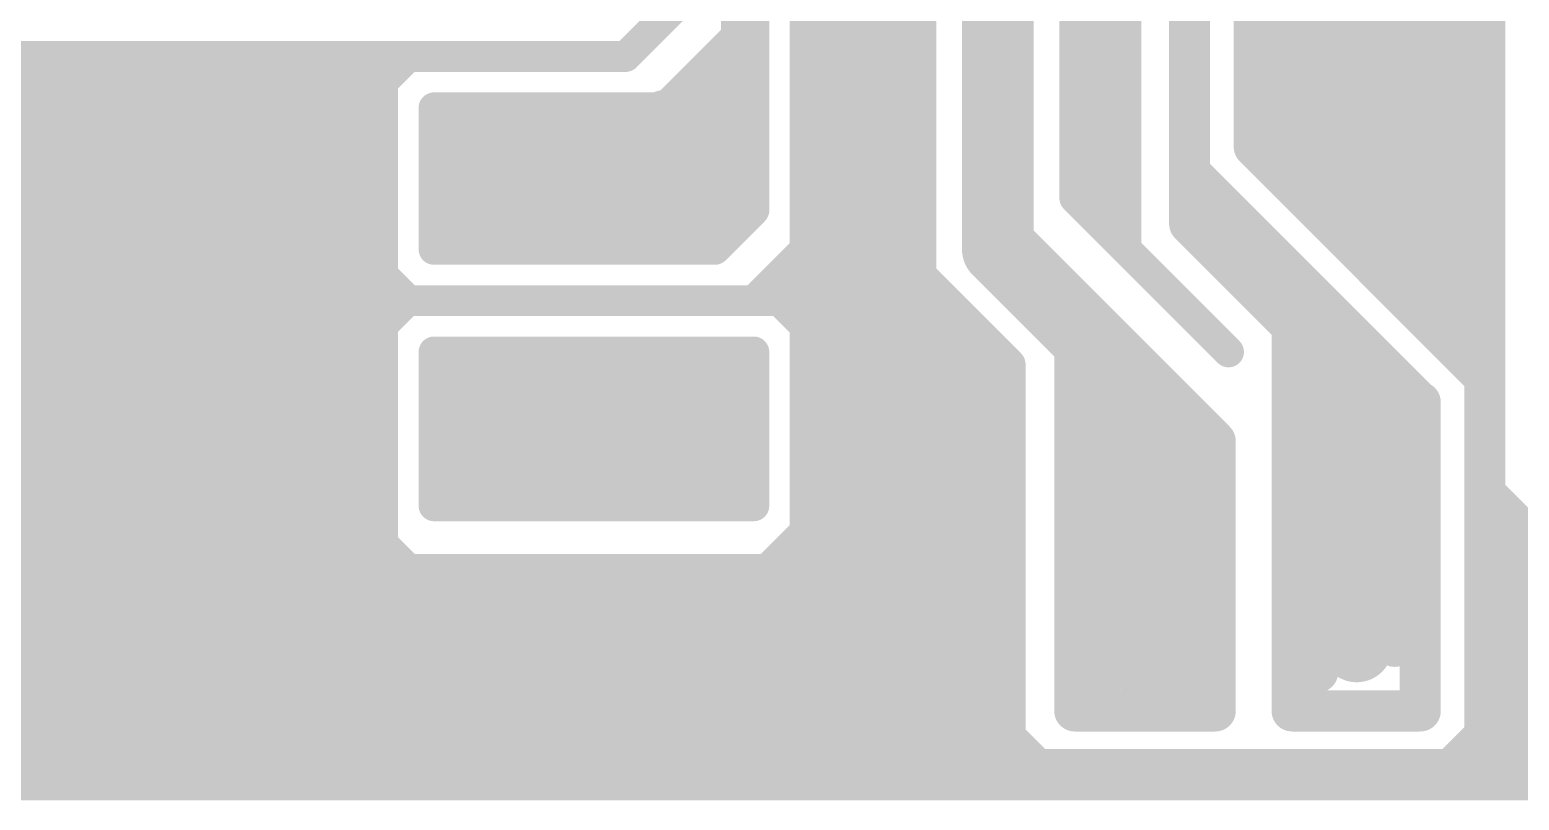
# Model space of a CAD drawing. Extents: x 13 to 23.9, y 0.2 to 11.6.
# Drawn here: x 18.598 to 20.051, y 0.237 to 0.988 of the extents above; entities that cross this region are included whole.
import ezdxf

# ---------------------------------------------------------------- set-up
doc = ezdxf.new("R2010")
doc.units = 0
doc.header["$MEASUREMENT"] = 0
doc.layers.add('BOTTOM', color=250, linetype='Continuous')
doc.layers.get('0').off()

# ---------------------------------------------------------------- blocks, each defined once
blk = doc.blocks.new('POLY_S6_L2_47682')
at = {"layer": 'BOTTOM'}
for points in [[(23.6, 21.175), (23.925, 20.85), (23.5, 21.175)], [(23.5, 21.175), (23.925, 20.85), (23.712, 20.95)], [(23.712, 20.95), (23.925, 20.85), (23.712, 20.687)], [(23.712, 20.687), (23.925, 20.85), (23.925, 20.475)]]:
    blk.add_solid(points, dxfattribs=at)
blk = doc.blocks.new('UNIT_DISC')
at = {"linetype": 'Continuous', "const_width": 0.5}
blk.add_lwpolyline([(0.25, 0, 1), (-0.25, 0, 1)], format="xyb", close=True, dxfattribs=at)
blk = doc.blocks.new('POLY_S11_L2_47675')
at = {"layer": 'BOTTOM'}
for points in [[(22.175, 20.8), (22.175, 20.688), (22.137, 20.763)], [(22.837, 20.088), (22.325, 20.288), (22.85, 20.788)], [(22.85, 20.788), (22.325, 20.288), (22.35, 20.663)], [(22.487, 20.788), (22.85, 20.788), (22.35, 20.663)], [(22.137, 20.763), (22.175, 20.688), (22.137, 20.475)], [(22.137, 20.475), (22.175, 20.688), (22.325, 20.288)], [(22.2, 20.663), (22.325, 20.288), (22.175, 20.688)], [(22.35, 20.663), (22.325, 20.288), (22.2, 20.663)], [(22.35, 20.088), (22.325, 20.288), (22.837, 20.088)]]:
    blk.add_solid(points, dxfattribs=at)
blk = doc.blocks.new('SHAPE_EL_1400_1400_0_0_0_0')
at = {"xscale": 0.14, "yscale": 0.14, "zscale": 0.14}
blk.add_blockref('UNIT_DISC', (0, 0), dxfattribs=at)
blk = doc.blocks.new('P_EX140Y140D18A')
at = {"layer": 'BOTTOM'}
blk.add_blockref('SHAPE_EL_1400_1400_0_0_0_0', (0, 0), dxfattribs=at)
blk = doc.blocks.new('JK1')
for p in [(22.487, 20.687), (23.137, 20.687), (22.487, 20.437), (23.137, 20.437), (22.487, 20.187), (23.137, 20.187)]:
    blk.add_blockref('P_EX140Y140D18A', p)
blk = doc.blocks.new('POLY_S19_L2_47671')
at = {"layer": 'BOTTOM'}
for points in [[(23.375, 21.325), (23.375, 21.113), (23.175, 21.313)], [(23.175, 21.313), (23.375, 21.113), (23.175, 21.225)], [(23.175, 21.225), (23.375, 21.113), (23.162, 21.2)], [(23.162, 21.2), (23.375, 21.113), (23.162, 21.113)], [(23.162, 21.113), (23.375, 21.113), (23.262, 21.013)], [(23.262, 21.013), (23.375, 21.113), (23.262, 20.6)], [(23.375, 21.113), (23.375, 20.95), (23.262, 20.6)], [(23.487, 21), (23.387, 20.975), (23.375, 21.113)], [(23.387, 20.975), (23.375, 20.95), (23.375, 21.113)], [(23.487, 20.988), (23.387, 20.975), (23.487, 21)], [(23.375, 20.588), (23.262, 20.338), (23.375, 20.95)], [(23.262, 20.6), (23.375, 20.95), (23.262, 20.338)], [(23.225, 20.55), (23.262, 20.6), (23.262, 20.538)], [(23.462, 20.288), (23.262, 20.338), (23.375, 20.588)], [(23.462, 20.488), (23.462, 20.288), (23.375, 20.588)], [(23.212, 20.238), (23.262, 20.338), (23.462, 20.288)]]:
    blk.add_solid(points, dxfattribs=at)
blk = doc.blocks.new('POLY_S6_L2_47673')
at = {"layer": 'BOTTOM'}
for points in [[(23.2, 20.813), (23.2, 20.625), (23.125, 20.738)], [(23.125, 20.738), (23.2, 20.625), (22.9, 20.738)], [(22.9, 20.738), (23.2, 20.625), (22.9, 20.6)], [(23.162, 20.6), (22.9, 20.6), (23.2, 20.625)]]:
    blk.add_solid(points, dxfattribs=at)
blk = doc.blocks.new('POLY_S6_L2_47674')
at = {"layer": 'BOTTOM'}
for points in [[(22.812, 20.288), (23.462, 20.125), (22.787, 20.088)], [(23.437, 20.288), (23.462, 20.125), (22.812, 20.288)], [(23.462, 20.263), (23.462, 20.125), (23.437, 20.288)], [(22.787, 20.088), (23.462, 20.125), (23.5, 20.088)]]:
    blk.add_solid(points, dxfattribs=at)
blk = doc.blocks.new('POLY_S4_L2_47672')
at = {"layer": 'BOTTOM'}
blk.add_solid([(22.9, 20.35), (23.212, 20.35), (22.9, 20.5), (23.212, 20.5)], dxfattribs=at)
blk = doc.blocks.new('POLY_S13_L2_47681')
at = {"layer": 'BOTTOM'}
for points in [[(24.2, 20.787), (24.575, 20.362), (24.187, 20.375)], [(24.562, 20.787), (24.575, 20.362), (24.2, 20.787)], [(24.575, 20.75), (24.575, 20.362), (24.562, 20.787)], [(24.187, 20.375), (24.575, 20.362), (24.137, 20.312)], [(23.937, 20.362), (24, 20.287), (23.937, 20.125)], [(24.637, 20.3), (23.937, 20.125), (24.575, 20.362)], [(24, 20.287), (24.575, 20.362), (23.937, 20.125)], [(24.137, 20.312), (24.575, 20.362), (24, 20.287)], [(24.862, 20.075), (23.937, 20.125), (24.85, 20.3)], [(24.85, 20.3), (23.937, 20.125), (24.637, 20.3)], [(23.862, 20.075), (23.937, 20.125), (24.862, 20.075)]]:
    blk.add_solid(points, dxfattribs=at)

msp = doc.modelspace()

# ---------------------------------------------------------------- linework, layer by layer
at = {"layer": 'BOTTOM', "linetype": 'Continuous'}
for points, const_width in [([(19.3542, 0.7744), (19.3542, 1.1874)], 0.03), ([(19.2922, 0.9124), (19.2922, 1.1624)], 0.04), ([(19.3042, 0.8124), (19.3042, 1.1504)], 0.03), ([(19.7922, 0.8744), (19.7922, 1.1374)], 0.04), ([(19.8292, 0.8374), (19.8292, 1.1374)], 0.04), ([(19.4672, 0.9494), (19.4672, 1.1254)], 0.03), ([(19.6172, 0.9494), (19.6172, 1.1244)], 0.03), ([(19.5572, 0.7694), (19.5572, 1.1024)], 0.04), ([(19.7292, 0.7994), (19.7292, 1.1124)], 0.04), ([(19.5422, 0.7744), (19.5422, 1.0624)], 0.07), ([(19.6422, 0.8124), (19.6422, 1.0874)], 0.03), ([(19.6672, 0.7744), (19.6672, 1.0874)], 0.03), ([(19.5422, 0.7624), (19.5422, 1.0624)], 0.04), ([(19.2922, 0.9874), (19.2922, 1.0494)], 0.03), ([(19.6172, 0.8244), (19.6172, 1.0374)], 0.03), ([(20.0172, 0.8244), (20.0172, 1.0234)], 0.04), ([(19.1792, 0.9624), (19.2292, 1.0124)], 0.03), ([(19.2042, 0.8994), (19.2922, 0.9874)], 0.03), ([(19.4672, 0.7494), (19.4672, 0.9874)], 0.03), ([(18.5792, 0.9624), (19.1792, 0.9624)], 0.03), ([(18.9172, 0.9244), (18.9552, 0.9624)], 0.03), ([(18.9292, 0.9244), (18.9672, 0.9624)], 0.03), ([(18.9552, 0.9624), (19.0422, 0.9624)], 0.03), ([(18.9672, 0.9624), (19.0422, 0.9624)], 0.03), ([(18.9422, 0.4244), (18.9422, 0.9494)], 0.03), ([(20.0172, 0.5364), (20.0172, 0.9374)], 0.04), ([(18.9172, 0.7744), (18.9172, 0.9244)], 0.03), ([(18.9172, 0.7494), (18.9172, 0.9244)], 0.03), ([(18.9292, 0.5004), (18.9292, 0.9244)], 0.03), ([(19.2172, 0.8374), (19.2922, 0.9124)], 0.04), ([(18.5042, 0.8244), (18.5922, 0.9124)], 0.03), ([(18.5922, 0.9124), (18.6672, 0.9124)], 0.03), ([(18.9922, 0.7744), (18.9922, 0.9124)], 0.03), ([(18.9922, 0.9124), (19.2792, 0.9124)], 0.03), ([(19.3042, 0.8124), (19.3042, 0.8994)], 0.03), ([(19.7922, 0.8744), (20.0172, 0.6494)], 0.04), ([(19.1922, 0.8624), (19.2172, 0.8374)], 0.04), ([(19.7292, 0.8494), (19.9542, 0.6244)], 0.04), ([(19.8292, 0.8374), (19.9672, 0.6994)], 0.04), ([(19.6172, 0.8244), (19.6922, 0.7494)], 0.03), ([(19.2662, 0.7744), (19.3042, 0.8124)], 0.03), ([(19.2662, 0.7744), (19.3042, 0.8124)], 0.03), ([(19.5422, 0.7994), (19.7542, 0.5874)], 0.04), ([(19.7292, 0.7994), (19.8292, 0.6994)], 0.04), ([(19.5422, 0.7744), (19.6922, 0.6244)], 0.07), ([(18.9172, 0.7744), (18.9672, 0.7244)], 0.03), ([(18.9172, 0.4624), (18.9172, 0.7744)], 0.03), ([(18.9922, 0.7744), (19.2662, 0.7744)], 0.03), ([(19.3042, 0.7244), (19.3542, 0.7744)], 0.03), ([(19.6672, 0.7744), (19.7672, 0.6744)], 0.03), ([(19.5422, 0.7624), (19.6922, 0.6124)], 0.04), ([(18.9172, 0.7494), (18.9422, 0.7244)], 0.03), ([(19.4672, 0.7494), (19.5542, 0.6624)], 0.03), ([(19.8292, 0.3244), (19.8292, 0.7254)], 0.04), ([(18.5422, 0.7244), (19.3042, 0.7244)], 0.03), ([(18.9042, 0.6624), (18.9662, 0.7244)], 0.03), ([(18.9042, 0.6744), (18.9542, 0.7244)], 0.03), ([(18.9542, 0.7244), (19.0172, 0.7244)], 0.03), ([(18.9662, 0.7244), (18.9922, 0.7244)], 0.03), ([(19.1922, 0.7244), (19.3292, 0.7244)], 0.03), ([(19.3292, 0.7244), (19.3542, 0.6994)], 0.03), ([(19.3542, 0.4994), (19.3542, 0.6994)], 0.03), ([(19.6172, 0.3244), (19.6172, 0.6994)], 0.04), ([(19.8292, 0.5874), (19.8292, 0.6994)], 0.04), ([(19.8422, 0.6994), (19.8672, 0.6744)], 0.04), ([(19.9672, 0.6994), (20.0172, 0.6494)], 0.04), ([(19.8292, 0.6374), (19.8292, 0.6874)], 0.03), ([(19.8922, 0.3874), (19.8922, 0.6624)], 0.07), ([(18.9922, 0.6744), (19.3042, 0.6744)], 0.03), ([(18.9922, 0.5244), (18.9922, 0.6744)], 0.03), ([(19.3042, 0.5244), (19.3042, 0.6744)], 0.03), ([(19.8672, 0.6244), (19.8672, 0.6744)], 0.04), ([(19.5542, 0.2994), (19.5542, 0.6624)], 0.03), ([(19.8542, 0.3624), (19.8542, 0.6504)], 0.04), ([(20.0172, 0.5124), (20.0172, 0.6494)], 0.04), ([(20.0172, 0.5624), (20.0172, 0.6494)], 0.04), ([(19.6422, 0.3494), (19.6422, 0.6374)], 0.04), ([(19.6922, 0.3624), (19.6922, 0.6244)], 0.07), ([(20.0172, 0.3004), (20.0172, 0.6374)], 0.04), ([(19.9292, 0.3874), (19.9292, 0.6254)], 0.04), ([(19.9542, 0.3244), (19.9542, 0.6254)], 0.04), ([(19.9542, 0.4874), (19.9542, 0.6244)], 0.04), ([(19.6922, 0.3624), (19.6922, 0.6124)], 0.04), ([(19.7292, 0.3624), (19.7292, 0.5874)], 0.04), ([(19.7542, 0.3244), (19.7542, 0.5874)], 0.04), ([(20.0172, 0.5364), (20.0792, 0.4744)], 0.04), ([(18.9922, 0.5244), (19.3042, 0.5244)], 0.03), ([(18.9292, 0.5004), (18.9922, 0.4374)], 0.03), ([(19.2922, 0.4374), (19.3542, 0.4994)], 0.03), ([(18.9172, 0.4624), (19.5292, 0.4624)], 0.03), ([(19.5292, 0.4624), (19.5542, 0.4374)], 0.03), ([(19.5542, 0.3004), (19.5542, 0.4374)], 0.03), ([(19.4922, 0.2624), (19.4922, 0.3624)], 0.04), ([(19.6172, 0.3244), (19.7172, 0.3244)], 0.04), ([(19.6922, 0.3244), (19.7542, 0.3244)], 0.04), ([(19.8292, 0.3244), (19.9172, 0.3244)], 0.04), ([(19.8922, 0.3244), (19.9542, 0.3244)], 0.04), ([(19.9792, 0.2624), (20.0172, 0.3004)], 0.04), ([(19.5542, 0.3004), (19.5922, 0.2624)], 0.03), ([(14.2672, 0.2624), (21.7042, 0.2624)], 0.05), ([(14.8802, 0.2624), (21.1672, 0.2624)], 0.05)]:
    msp.add_lwpolyline(points, dxfattribs=dict(at, const_width=const_width))

# ---------------------------------------------------------------- block references
for name in ['POLY_S19_L2_47671', 'POLY_S6_L2_47682', 'POLY_S11_L2_47675', 'POLY_S6_L2_47673', 'POLY_S13_L2_47681', 'JK1', 'POLY_S4_L2_47672', 'POLY_S6_L2_47674']:
    msp.add_blockref(name, (-3.9078, -19.8256))
at = {"layer": 'BOTTOM'}
for p, xscale, yscale, zscale in [((19.2922, 0.9874), 0.03000000000000114, 0.03000000000000114, 0.03), ((19.2922, 0.9874), 0.03000000000000114, 0.03000000000000114, 0.03), ((19.4672, 0.9874), 0.03000000000000114, 0.03000000000000114, 0.03), ((18.9552, 0.9624), 0.03000000000000114, 0.03000000000000114, 0.03), ((18.9552, 0.9624), 0.03000000000000114, 0.03000000000000114, 0.03), ((18.9672, 0.9624), 0.03000000000000114, 0.03000000000000114, 0.03), ((18.9672, 0.9624), 0.03000000000000114, 0.03000000000000114, 0.03), ((19.0422, 0.9624), 0.03000000000000114, 0.03000000000000114, 0.03), ((19.0422, 0.9624), 0.03000000000000114, 0.03000000000000114, 0.03), ((19.1792, 0.9624), 0.03000000000000114, 0.03000000000000114, 0.03), ((19.1792, 0.9624), 0.03000000000000114, 0.03000000000000114, 0.03), ((18.9422, 0.9494), 0.03000000000000114, 0.03000000000000114, 0.03), ((19.4672, 0.9494), 0.03000000000000114, 0.03000000000000114, 0.03), ((19.6172, 0.9494), 0.03000000000000114, 0.03000000000000114, 0.03), ((20.0172, 0.9374), 0.03999999999999915, 0.03999999999999915, 0.04), ((18.9172, 0.9244), 0.03000000000000114, 0.03000000000000114, 0.03), ((18.9172, 0.9244), 0.03000000000000114, 0.03000000000000114, 0.03), ((18.9172, 0.9244), 0.03000000000000114, 0.03000000000000114, 0.03), ((18.9292, 0.9244), 0.03000000000000114, 0.03000000000000114, 0.03), ((18.9292, 0.9244), 0.03000000000000114, 0.03000000000000114, 0.03), ((19.2922, 0.9124), 0.03999999999999915, 0.03999999999999915, 0.04), ((19.2922, 0.9124), 0.03999999999999915, 0.03999999999999915, 0.04), ((18.5922, 0.9124), 0.03000000000000114, 0.03000000000000114, 0.03), ((18.5922, 0.9124), 0.03000000000000114, 0.03000000000000114, 0.03), ((18.6672, 0.9124), 0.03000000000000114, 0.03000000000000114, 0.03), ((18.9922, 0.9124), 0.03000000000000114, 0.03000000000000114, 0.03), ((18.9922, 0.9124), 0.03000000000000114, 0.03000000000000114, 0.03), ((19.2792, 0.9124), 0.03000000000000114, 0.03000000000000114, 0.03), ((19.2042, 0.8994), 0.03000000000000114, 0.03000000000000114, 0.03), ((19.3042, 0.8994), 0.03000000000000114, 0.03000000000000114, 0.03), ((19.7922, 0.8744), 0.03999999999999915, 0.03999999999999915, 0.04), ((19.7922, 0.8744), 0.03999999999999915, 0.03999999999999915, 0.04), ((19.1922, 0.8624), 0.03999999999999915, 0.03999999999999915, 0.04), ((19.2172, 0.8374), 0.03999999999999915, 0.03999999999999915, 0.04), ((19.2172, 0.8374), 0.03999999999999915, 0.03999999999999915, 0.04), ((19.7292, 0.8494), 0.03999999999999915, 0.03999999999999915, 0.04), ((19.8292, 0.8374), 0.03999999999999915, 0.03999999999999915, 0.04), ((19.8292, 0.8374), 0.03999999999999915, 0.03999999999999915, 0.04), ((20.0172, 0.8244), 0.03999999999999915, 0.03999999999999915, 0.04), ((19.6172, 0.8244), 0.03000000000000114, 0.03000000000000114, 0.03), ((19.6172, 0.8244), 0.03000000000000114, 0.03000000000000114, 0.03), ((19.3042, 0.8124), 0.03000000000000114, 0.03000000000000114, 0.03), ((19.3042, 0.8124), 0.03000000000000114, 0.03000000000000114, 0.03), ((19.3042, 0.8124), 0.03000000000000114, 0.03000000000000114, 0.03), ((19.3042, 0.8124), 0.03000000000000114, 0.03000000000000114, 0.03), ((19.5422, 0.7994), 0.03999999999999915, 0.03999999999999915, 0.04), ((19.6422, 0.8124), 0.03000000000000114, 0.03000000000000114, 0.03), ((19.7292, 0.7994), 0.03999999999999915, 0.03999999999999915, 0.04), ((19.7292, 0.7994), 0.03999999999999915, 0.03999999999999915, 0.04), ((19.5422, 0.7744), 0.07000000000000028, 0.07000000000000028, 0.07), ((19.5422, 0.7744), 0.07000000000000028, 0.07000000000000028, 0.07), ((18.9172, 0.7744), 0.03000000000000114, 0.03000000000000114, 0.03), ((18.9172, 0.7744), 0.03000000000000114, 0.03000000000000114, 0.03), ((18.9172, 0.7744), 0.03000000000000114, 0.03000000000000114, 0.03), ((18.9922, 0.7744), 0.03000000000000114, 0.03000000000000114, 0.03), ((18.9922, 0.7744), 0.03000000000000114, 0.03000000000000114, 0.03), ((19.2662, 0.7744), 0.03000000000000114, 0.03000000000000114, 0.03), ((19.2662, 0.7744), 0.03000000000000114, 0.03000000000000114, 0.03), ((19.2662, 0.7744), 0.03000000000000114, 0.03000000000000114, 0.03), ((19.3542, 0.7744), 0.03000000000000114, 0.03000000000000114, 0.03), ((19.3542, 0.7744), 0.03000000000000114, 0.03000000000000114, 0.03), ((19.5572, 0.7694), 0.03999999999999915, 0.03999999999999915, 0.04), ((19.6672, 0.7744), 0.03000000000000114, 0.03000000000000114, 0.03), ((19.6672, 0.7744), 0.03000000000000114, 0.03000000000000114, 0.03), ((19.5422, 0.7624), 0.03999999999999915, 0.03999999999999915, 0.04), ((19.5422, 0.7624), 0.03999999999999915, 0.03999999999999915, 0.04), ((18.9172, 0.7494), 0.03000000000000114, 0.03000000000000114, 0.03), ((18.9172, 0.7494), 0.03000000000000114, 0.03000000000000114, 0.03), ((19.4672, 0.7494), 0.03000000000000114, 0.03000000000000114, 0.03), ((19.4672, 0.7494), 0.03000000000000114, 0.03000000000000114, 0.03), ((19.6922, 0.7494), 0.03000000000000114, 0.03000000000000114, 0.03), ((19.8292, 0.7254), 0.03999999999999915, 0.03999999999999915, 0.04), ((18.9422, 0.7244), 0.03000000000000114, 0.03000000000000114, 0.03), ((18.9542, 0.7244), 0.03000000000000114, 0.03000000000000114, 0.03), ((18.9542, 0.7244), 0.03000000000000114, 0.03000000000000114, 0.03), ((18.9662, 0.7244), 0.03000000000000114, 0.03000000000000114, 0.03), ((18.9662, 0.7244), 0.03000000000000114, 0.03000000000000114, 0.03), ((18.9672, 0.7244), 0.03000000000000114, 0.03000000000000114, 0.03), ((18.9922, 0.7244), 0.03000000000000114, 0.03000000000000114, 0.03), ((19.0172, 0.7244), 0.03000000000000114, 0.03000000000000114, 0.03), ((19.1922, 0.7244), 0.03000000000000114, 0.03000000000000114, 0.03), ((19.3042, 0.7244), 0.03000000000000114, 0.03000000000000114, 0.03), ((19.3042, 0.7244), 0.03000000000000114, 0.03000000000000114, 0.03), ((19.3292, 0.7244), 0.03000000000000114, 0.03000000000000114, 0.03), ((19.3292, 0.7244), 0.03000000000000114, 0.03000000000000114, 0.03), ((19.3542, 0.6994), 0.03000000000000114, 0.03000000000000114, 0.03), ((19.3542, 0.6994), 0.03000000000000114, 0.03000000000000114, 0.03), ((19.6172, 0.6994), 0.03999999999999915, 0.03999999999999915, 0.04), ((19.8292, 0.6994), 0.03999999999999915, 0.03999999999999915, 0.04), ((19.8292, 0.6994), 0.03999999999999915, 0.03999999999999915, 0.04), ((19.8422, 0.6994), 0.03999999999999915, 0.03999999999999915, 0.04), ((19.9672, 0.6994), 0.03999999999999915, 0.03999999999999915, 0.04), ((19.9672, 0.6994), 0.03999999999999915, 0.03999999999999915, 0.04), ((19.8292, 0.6874), 0.03000000000000114, 0.03000000000000114, 0.03), ((19.8922, 0.6624), 0.07000000000000028, 0.07000000000000028, 0.07), ((18.9042, 0.6744), 0.03000000000000114, 0.03000000000000114, 0.03), ((18.9922, 0.6744), 0.03000000000000114, 0.03000000000000114, 0.03), ((18.9922, 0.6744), 0.03000000000000114, 0.03000000000000114, 0.03), ((19.3042, 0.6744), 0.03000000000000114, 0.03000000000000114, 0.03), ((19.3042, 0.6744), 0.03000000000000114, 0.03000000000000114, 0.03), ((19.7672, 0.6744), 0.03000000000000114, 0.03000000000000114, 0.03), ((19.8672, 0.6744), 0.03999999999999915, 0.03999999999999915, 0.04), ((19.8672, 0.6744), 0.03999999999999915, 0.03999999999999915, 0.04), ((18.9042, 0.6624), 0.03000000000000114, 0.03000000000000114, 0.03), ((19.5542, 0.6624), 0.03000000000000114, 0.03000000000000114, 0.03), ((19.5542, 0.6624), 0.03000000000000114, 0.03000000000000114, 0.03), ((19.8542, 0.6504), 0.03999999999999915, 0.03999999999999915, 0.04), ((20.0172, 0.6494), 0.03999999999999915, 0.03999999999999915, 0.04), ((20.0172, 0.6494), 0.03999999999999915, 0.03999999999999915, 0.04), ((20.0172, 0.6494), 0.03999999999999915, 0.03999999999999915, 0.04), ((20.0172, 0.6494), 0.03999999999999915, 0.03999999999999915, 0.04), ((19.6422, 0.6374), 0.03999999999999915, 0.03999999999999915, 0.04), ((19.6922, 0.6244), 0.07000000000000028, 0.07000000000000028, 0.07), ((19.6922, 0.6244), 0.07000000000000028, 0.07000000000000028, 0.07), ((20.0172, 0.6374), 0.03999999999999915, 0.03999999999999915, 0.04), ((19.8292, 0.6374), 0.03000000000000114, 0.03000000000000114, 0.03), ((19.8672, 0.6244), 0.03999999999999915, 0.03999999999999915, 0.04), ((19.9292, 0.6254), 0.03999999999999915, 0.03999999999999915, 0.04), ((19.9542, 0.6254), 0.03999999999999915, 0.03999999999999915, 0.04), ((19.9542, 0.6244), 0.03999999999999915, 0.03999999999999915, 0.04), ((19.9542, 0.6244), 0.03999999999999915, 0.03999999999999915, 0.04), ((19.6922, 0.6124), 0.03999999999999915, 0.03999999999999915, 0.04), ((19.6922, 0.6124), 0.03999999999999915, 0.03999999999999915, 0.04), ((19.7292, 0.5874), 0.03999999999999915, 0.03999999999999915, 0.04), ((19.7542, 0.5874), 0.03999999999999915, 0.03999999999999915, 0.04), ((19.7542, 0.5874), 0.03999999999999915, 0.03999999999999915, 0.04), ((19.8292, 0.5874), 0.03999999999999915, 0.03999999999999915, 0.04), ((20.0172, 0.5624), 0.03999999999999915, 0.03999999999999915, 0.04), ((20.0172, 0.5364), 0.03999999999999915, 0.03999999999999915, 0.04), ((20.0172, 0.5364), 0.03999999999999915, 0.03999999999999915, 0.04), ((18.9922, 0.5244), 0.03000000000000114, 0.03000000000000114, 0.03), ((18.9922, 0.5244), 0.03000000000000114, 0.03000000000000114, 0.03), ((19.3042, 0.5244), 0.03000000000000114, 0.03000000000000114, 0.03), ((19.3042, 0.5244), 0.03000000000000114, 0.03000000000000114, 0.03), ((20.0172, 0.5124), 0.03999999999999915, 0.03999999999999915, 0.04), ((18.9292, 0.5004), 0.03000000000000114, 0.03000000000000114, 0.03), ((18.9292, 0.5004), 0.03000000000000114, 0.03000000000000114, 0.03), ((19.3542, 0.4994), 0.03000000000000114, 0.03000000000000114, 0.03), ((19.3542, 0.4994), 0.03000000000000114, 0.03000000000000114, 0.03), ((19.9542, 0.4874), 0.03999999999999915, 0.03999999999999915, 0.04), ((18.9172, 0.4624), 0.03000000000000114, 0.03000000000000114, 0.03), ((18.9172, 0.4624), 0.03000000000000114, 0.03000000000000114, 0.03), ((19.5292, 0.4624), 0.03000000000000114, 0.03000000000000114, 0.03), ((19.5292, 0.4624), 0.03000000000000114, 0.03000000000000114, 0.03), ((18.9922, 0.4374), 0.03000000000000114, 0.03000000000000114, 0.03), ((19.2922, 0.4374), 0.03000000000000114, 0.03000000000000114, 0.03), ((19.5542, 0.4374), 0.03000000000000114, 0.03000000000000114, 0.03), ((19.5542, 0.4374), 0.03000000000000114, 0.03000000000000114, 0.03), ((18.9422, 0.4244), 0.03000000000000114, 0.03000000000000114, 0.03), ((19.8922, 0.3874), 0.07000000000000028, 0.07000000000000028, 0.07), ((19.9292, 0.3874), 0.03999999999999915, 0.03999999999999915, 0.04), ((19.6922, 0.3624), 0.07000000000000028, 0.07000000000000028, 0.07), ((19.4922, 0.3624), 0.03999999999999915, 0.03999999999999915, 0.04), ((19.6922, 0.3624), 0.03999999999999915, 0.03999999999999915, 0.04), ((19.7292, 0.3624), 0.03999999999999915, 0.03999999999999915, 0.04), ((19.8542, 0.3624), 0.03999999999999915, 0.03999999999999915, 0.04), ((19.6422, 0.3494), 0.03999999999999915, 0.03999999999999915, 0.04), ((19.6172, 0.3244), 0.03999999999999915, 0.03999999999999915, 0.04), ((19.6172, 0.3244), 0.03999999999999915, 0.03999999999999915, 0.04), ((19.6922, 0.3244), 0.03999999999999915, 0.03999999999999915, 0.04), ((19.7172, 0.3244), 0.03999999999999915, 0.03999999999999915, 0.04), ((19.7542, 0.3244), 0.03999999999999915, 0.03999999999999915, 0.04), ((19.7542, 0.3244), 0.03999999999999915, 0.03999999999999915, 0.04), ((19.8292, 0.3244), 0.03999999999999915, 0.03999999999999915, 0.04), ((19.8292, 0.3244), 0.03999999999999915, 0.03999999999999915, 0.04), ((19.8922, 0.3244), 0.03999999999999915, 0.03999999999999915, 0.04), ((19.9172, 0.3244), 0.03999999999999915, 0.03999999999999915, 0.04), ((19.9542, 0.3244), 0.03999999999999915, 0.03999999999999915, 0.04), ((19.9542, 0.3244), 0.03999999999999915, 0.03999999999999915, 0.04), ((20.0172, 0.3004), 0.03999999999999915, 0.03999999999999915, 0.04), ((20.0172, 0.3004), 0.03999999999999915, 0.03999999999999915, 0.04), ((19.5542, 0.3004), 0.03000000000000114, 0.03000000000000114, 0.03), ((19.5542, 0.3004), 0.03000000000000114, 0.03000000000000114, 0.03), ((19.5542, 0.2994), 0.03000000000000114, 0.03000000000000114, 0.03), ((19.4922, 0.2624), 0.03999999999999915, 0.03999999999999915, 0.04), ((19.5922, 0.2624), 0.03000000000000114, 0.03000000000000114, 0.03), ((19.9792, 0.2624), 0.03999999999999915, 0.03999999999999915, 0.04)]:
    msp.add_blockref('UNIT_DISC', p, dxfattribs=dict(at, xscale=xscale, yscale=yscale, zscale=zscale))

doc.saveas('drawing.dxf')
